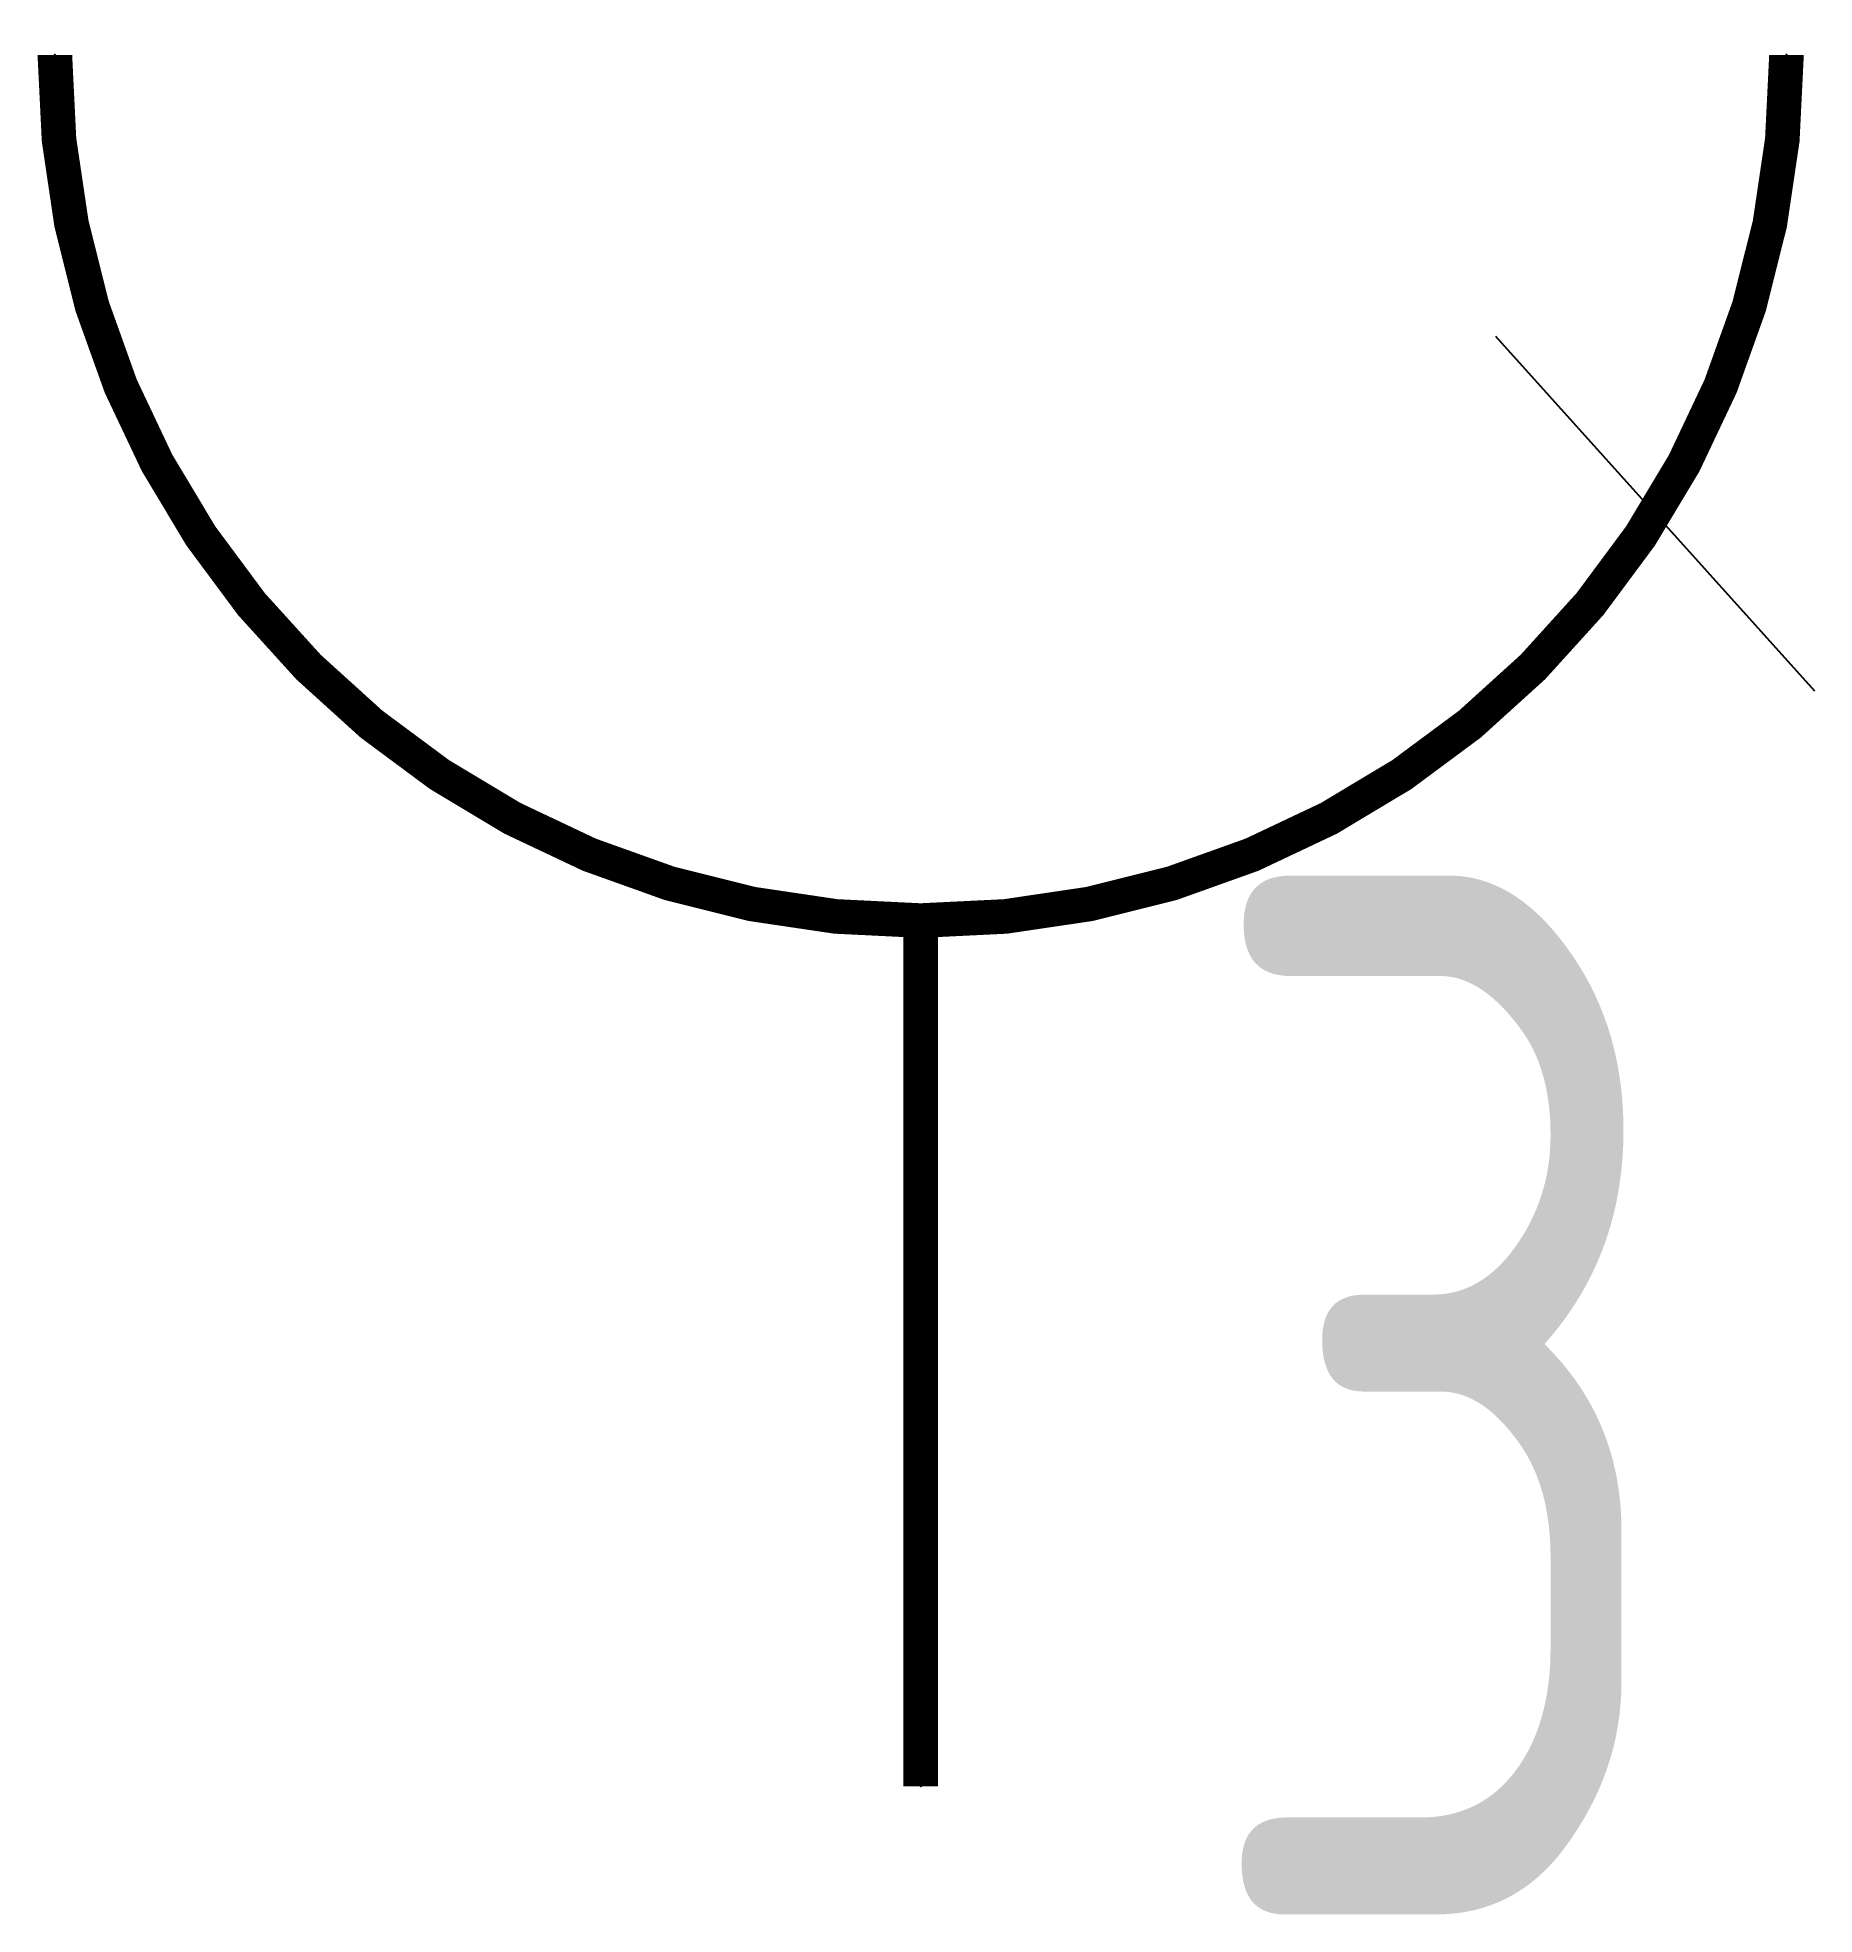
# Model space of a CAD drawing. Extents: x -255 to 258, y -37 to 505.
import ezdxf
from ezdxf.enums import TextEntityAlignment as Align

# ---------------------------------------------------------------- set-up
doc = ezdxf.new("R2010")
doc.units = 0
doc.header["$LTSCALE"] = 1000
doc.header["$MEASUREMENT"] = 0
doc.layers.add('TJ(电气专业D)', color=142, linetype='Continuous')
doc.styles.add('_TEL_DIM', font='SIMPLEX', dxfattribs={"width": 0.8, "height": 3.5, "bigfont": 'HZTXT'})
doc.styles.add('YQ_DIM', font='gbenor.shx', dxfattribs={"width": 0.8, "bigfont": 'gbcbig.shx'})

# ---------------------------------------------------------------- blocks, each defined once
blk = doc.blocks.new('$equip$00001992')
at = {"color": 142, "const_width": 0.1}
blk.add_lwpolyline([(-2.5, 5, 0.198912), (-1.7677, 3.2323, 0.198912), (0, 2.5, 0.198912), (1.7678, 3.2323, 0.198912), (2.5, 5)], format="xyb", dxfattribs=at)
blk.add_lwpolyline([(0, 2.5), (0, 0)], dxfattribs=at)
at = {"layer": 'TJ(电气专业D)'}
blk.add_line((1.6601, 4.1881), (2.5807, 3.1632), dxfattribs=at)
for p in [(-2.5, 5), (2.5, 5), (0, 0)]:
    blk.add_point(p, dxfattribs=at)
at = {"layer": 'TJ(电气专业D)', "style": 'YQ_DIM', "width": 0.8}
blk.add_text('3', height=3, dxfattribs=at).set_placement((1.5, 1.125), align=Align.MIDDLE)
at = {"layer": 'TJ(电气专业D)', "style": '_TEL_DIM', "flags": 1}
blk.add_attdef('A', text='', height=0.0001, dxfattribs=at).set_placement((0, 0), align=Align.MIDDLE_CENTER)

msp = doc.modelspace()

# ---------------------------------------------------------------- block references
at = {"layer": 'TJ(电气专业D)', "xscale": 100, "yscale": 100, "zscale": 100}
msp.add_blockref('$equip$00001992', (0, 0), dxfattribs=at)

doc.saveas('drawing.dxf')
